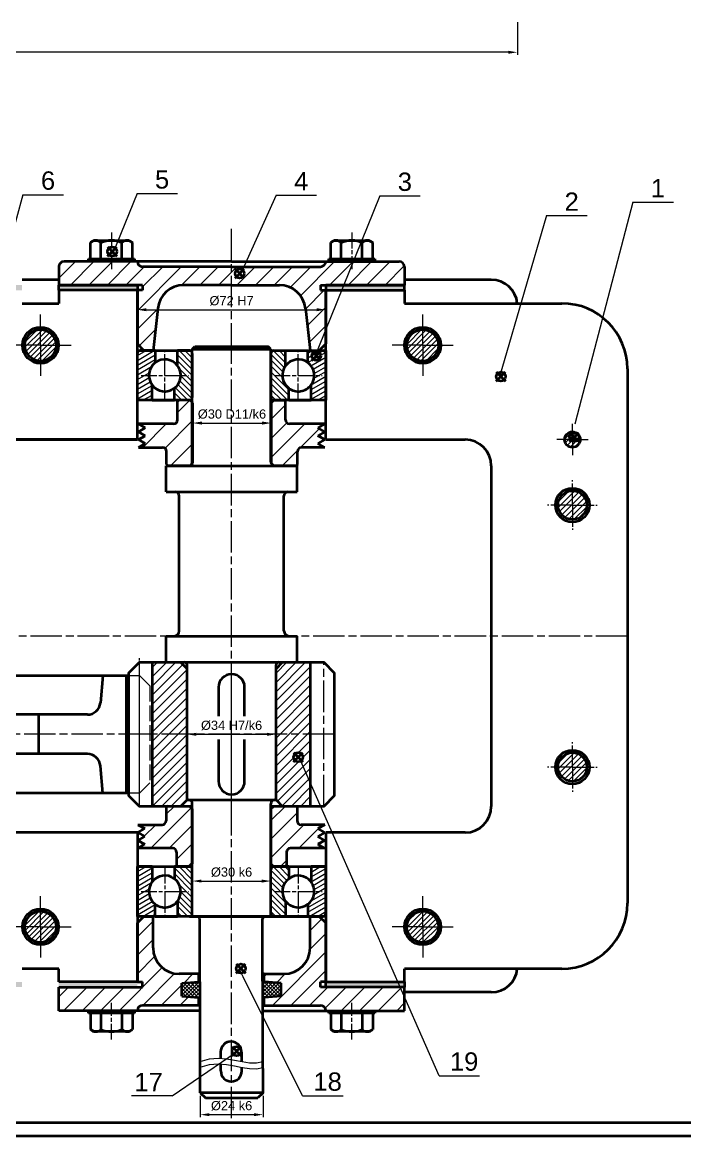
# Model space of a CAD drawing. Header units: millimetres. Extents: x 4028 to 8898, y 4975 to 5816.
# Drawn here: x 8203.4 to 8456.5, y 4974.9 to 5400 of the extents above; entities that cross this region are included whole.
import ezdxf

# ---------------------------------------------------------------- set-up
doc = ezdxf.new("R2010")
doc.units = ezdxf.units.MM
for name, pattern in [('AM_ISO02W050', [7.5, 6, -1.5]), ('AM_ISO08W050', [18, 12, -1.5, 3, -1.5]), ('AM_ISO08W050x2', [9, 6, -0.75, 1.5, -0.75])]:
    doc.linetypes.add(name, pattern=pattern)
doc.layers.get('0').update_dxf_attribs({"lineweight": 35})
for name, color, linetype, lineweight in [('AM_12', 7, 'Continuous', 35), ('AM_3', 6, 'AM_ISO02W050', 13), ('AM_4', 3, 'Continuous', 13), ('AM_5', 3, 'Continuous', 13), ('AM_7', 4, 'AM_ISO08W050', 13), ('AM_8', 1, 'Continuous', 13), ('Dim', 2, 'Continuous', 9)]:
    doc.layers.add(name, color=color, linetype=linetype, lineweight=lineweight)
doc.styles.get("Standard").update_dxf_attribs({"font": 'arial.ttf'})

msp = doc.modelspace()

# ---------------------------------------------------------------- hatches: boundary and pattern name
h = msp.add_hatch(color=1)
h.paths.add_polyline_path([(8203.406, 5299.681), (8173.406, 5299.681), (8173.406, 5297.681), (8203.406, 5297.681)])
h.paths.add_polyline_path([(8247.406, 5299.681), (8217.406, 5299.681), (8217.406, 5297.681), (8247.406, 5297.681)])
h.paths.add_polyline_path([(8349.406, 5299.681), (8319.406, 5299.681), (8319.406, 5297.681), (8349.406, 5297.681)])
h = msp.add_hatch(color=1)
h.paths.add_polyline_path([(8203.406, 5031.681), (8173.406, 5031.681), (8173.406, 5033.681), (8203.406, 5033.681)])
h.paths.add_polyline_path([(8247.406, 5031.681), (8217.406, 5031.681), (8217.406, 5033.681), (8247.406, 5033.681)])
h.paths.add_polyline_path([(8349.406, 5031.681), (8319.406, 5031.681), (8319.406, 5033.681), (8349.406, 5033.681)])

# ---------------------------------------------------------------- linework, layer by layer
for p, q in [((8230.916, 5316.681), (8229.507, 5315.868)), ((8229.507, 5309.681), (8229.507, 5315.868)), ((8230.916, 5316.681), (8244.098, 5316.681)), ((8230.916, 5316.681), (8244.098, 5316.681)), ((8233.507, 5309.681), (8233.507, 5315.823)), ((8241.507, 5309.681), (8241.507, 5315.823)), ((8244.098, 5316.681), (8245.507, 5315.868)), ((8245.507, 5309.681), (8245.507, 5315.868)), ((8245.507, 5310.495), (8245.507, 5315.868)), ((8322.715, 5316.681), (8321.306, 5315.868)), ((8321.306, 5309.681), (8321.306, 5315.868)), ((8322.715, 5316.681), (8335.897, 5316.681)), ((8322.715, 5316.681), (8335.897, 5316.681)), ((8325.306, 5309.681), (8325.306, 5315.823)), ((8333.306, 5309.681), (8333.306, 5315.823)), ((8335.897, 5316.681), (8337.306, 5315.868)), ((8337.306, 5309.681), (8337.306, 5315.868)), ((8337.306, 5310.495), (8337.306, 5315.868)), ((8228.707, 5309.681), (8246.307, 5309.681)), ((8228.707, 5308.681), (8228.707, 5309.681)), ((8229.507, 5309.681), (8245.507, 5309.681)), ((8246.307, 5309.681), (8246.307, 5308.681)), ((8320.506, 5309.681), (8338.106, 5309.681)), ((8320.506, 5308.681), (8320.506, 5309.681)), ((8321.306, 5309.681), (8337.306, 5309.681)), ((8338.106, 5309.681), (8338.106, 5308.681)), ((8217.406, 5306.681), (8217.406, 5299.681)), ((8283.406, 5308.681), (8219.406, 5308.681)), ((8283.406, 5308.681), (8219.406, 5308.681)), ((8246.307, 5308.681), (8228.707, 5308.681)), ((8283.406, 5306.681), (8249.406, 5306.681)), ((8283.406, 5308.681), (8347.406, 5308.681)), ((8283.406, 5308.681), (8347.406, 5308.681)), ((8283.406, 5306.681), (8317.406, 5306.681)), ((8338.106, 5308.681), (8320.506, 5308.681)), ((8349.406, 5306.681), (8349.406, 5299.681)), ((8217.406, 5301.681), (8203.406, 5301.681)), ((8382.606, 5301.681), (8349.406, 5301.681)), ((8249.406, 5299.681), (8217.406, 5299.681)), ((8217.406, 5297.681), (8217.406, 5299.681)), ((8217.406, 5299.681), (8247.406, 5299.681)), ((8247.406, 5297.681), (8217.406, 5297.681)), ((8217.406, 5297.681), (8217.406, 5292.681)), ((8247.406, 5297.681), (8217.406, 5297.681)), ((8247.406, 5299.681), (8247.406, 5297.681)), ((8247.406, 5240.681), (8247.406, 5297.681)), ((8249.406, 5297.681), (8247.406, 5297.681)), ((8247.406, 5297.681), (8247.406, 5277.181)), ((8249.406, 5299.681), (8249.406, 5297.681)), ((8283.406, 5299.681), (8265.156, 5299.681)), ((8283.406, 5299.681), (8301.656, 5299.681)), ((8317.406, 5299.681), (8349.406, 5299.681)), ((8317.406, 5299.681), (8317.406, 5297.681)), ((8317.406, 5297.681), (8319.406, 5297.681)), ((8349.406, 5299.681), (8319.406, 5299.681)), ((8319.406, 5299.681), (8319.406, 5297.681)), ((8319.406, 5240.681), (8319.406, 5297.681)), ((8319.406, 5297.681), (8349.406, 5297.681)), ((8319.406, 5297.681), (8319.406, 5277.181)), ((8319.406, 5297.681), (8349.406, 5297.681)), ((8349.406, 5297.681), (8349.406, 5299.681)), ((8349.406, 5297.681), (8349.406, 5292.681)), ((8203.406, 5292.681), (8217.406, 5292.681)), ((8349.406, 5292.681), (8409.606, 5292.681)), ((8255.206, 5290.676), (8253.406, 5274.681)), ((8311.607, 5290.676), (8313.406, 5274.681)), ((8249.906, 5274.681), (8247.406, 5277.181)), ((8268.406, 5275.181), (8269.406, 5276.181)), ((8268.406, 5232.181), (8268.406, 5275.181)), ((8268.406, 5275.181), (8298.406, 5275.181)), ((8269.406, 5276.181), (8297.406, 5276.181)), ((8298.406, 5275.181), (8297.406, 5276.181)), ((8298.406, 5232.181), (8298.406, 5275.181)), ((8316.906, 5274.681), (8319.406, 5277.181)), ((8247.406, 5255.681), (8247.406, 5274.681)), ((8247.406, 5274.681), (8268.406, 5274.681)), ((8247.406, 5256.281), (8247.406, 5273.581)), ((8254.252, 5274.681), (8248.506, 5274.681)), ((8253.406, 5274.681), (8249.906, 5274.681)), ((8254.252, 5274.681), (8262.778, 5274.681)), ((8254.252, 5274.681), (8254.252, 5270.053)), ((8267.306, 5274.681), (8262.778, 5274.681)), ((8262.778, 5268.835), (8262.778, 5274.681)), ((8267.306, 5274.681), (8268.406, 5274.681)), ((8268.406, 5273.581), (8268.406, 5256.781)), ((8298.406, 5274.681), (8319.406, 5274.681)), ((8298.406, 5274.681), (8299.506, 5274.681)), ((8298.406, 5273.581), (8298.406, 5256.781)), ((8299.506, 5274.681), (8304.034, 5274.681)), ((8304.034, 5274.681), (8312.56, 5274.681)), ((8304.034, 5268.835), (8304.034, 5274.681)), ((8312.56, 5274.681), (8318.306, 5274.681)), ((8312.56, 5270.053), (8312.56, 5274.681)), ((8313.406, 5274.681), (8316.906, 5274.681)), ((8319.406, 5274.681), (8319.406, 5255.681)), ((8319.406, 5273.581), (8319.406, 5256.281)), ((8434.606, 5267.681), (8434.606, 5063.681)), ((8253.034, 5255.681), (8253.034, 5261.527)), ((8261.56, 5255.681), (8261.56, 5260.309)), ((8305.252, 5255.681), (8305.252, 5260.309)), ((8313.778, 5255.681), (8313.778, 5261.527)), ((8268.406, 5255.681), (8247.406, 5255.681)), ((8253.034, 5255.681), (8248.006, 5255.681)), ((8253.034, 5255.681), (8261.56, 5255.681)), ((8267.306, 5255.681), (8261.56, 5255.681)), ((8263.278, 5255.673), (8262.778, 5255.173)), ((8262.778, 5248.181), (8262.778, 5255.173)), ((8267.556, 5255.679), (8263.278, 5255.673)), ((8267.306, 5255.681), (8268.406, 5255.681)), ((8268.556, 5254.68), (8267.556, 5255.679)), ((8268.556, 5254.667), (8268.556, 5254.68)), ((8268.556, 5231.688), (8268.556, 5254.667)), ((8319.406, 5255.681), (8298.406, 5255.681)), ((8298.406, 5255.681), (8299.506, 5255.681)), ((8298.556, 5254.68), (8299.556, 5255.68)), ((8298.556, 5231.68), (8298.556, 5254.68)), ((8298.556, 5254.68), (8298.556, 5231.68)), ((8305.252, 5255.681), (8299.506, 5255.681)), ((8303.533, 5255.683), (8299.556, 5255.68)), ((8299.556, 5255.68), (8303.536, 5255.68)), ((8303.533, 5255.683), (8304.033, 5255.183)), ((8303.536, 5255.68), (8304.033, 5255.183)), ((8304.035, 5248.181), (8304.033, 5255.183)), ((8305.252, 5255.681), (8313.778, 5255.681)), ((8318.806, 5255.681), (8313.778, 5255.681)), ((8261.278, 5246.681), (8247.806, 5246.681)), ((8247.806, 5246.681), (8250.404, 5245.181)), ((8247.806, 5243.681), (8250.404, 5245.181)), ((8319.006, 5246.681), (8305.535, 5246.681)), ((8319.006, 5246.681), (8316.408, 5245.181)), ((8319.006, 5243.681), (8316.408, 5245.181)), ((8247.806, 5243.681), (8250.404, 5242.181)), ((8247.806, 5240.681), (8250.404, 5242.181)), ((8319.006, 5243.681), (8316.408, 5242.181)), ((8319.006, 5240.681), (8316.408, 5242.181)), ((8173.406, 5240.681), (8247.406, 5240.681)), ((8247.406, 5240.681), (8173.406, 5240.681)), ((8247.806, 5240.681), (8250.404, 5239.181)), ((8247.806, 5237.681), (8250.404, 5239.181)), ((8247.806, 5237.681), (8257.053, 5237.681)), ((8319.006, 5237.681), (8310.111, 5237.681)), ((8319.006, 5240.681), (8316.408, 5239.181)), ((8319.006, 5237.681), (8316.408, 5239.181)), ((8319.406, 5240.681), (8372.606, 5240.681)), ((8258.553, 5231.175), (8258.553, 5236.181)), ((8308.577, 5231.183), (8308.577, 5236.181)), ((8258.406, 5230.681), (8299.906, 5230.681)), ((8258.406, 5220.681), (8258.406, 5230.681)), ((8258.553, 5231.175), (8259.053, 5230.675)), ((8267.556, 5230.687), (8259.053, 5230.675)), ((8263.406, 5230.681), (8308.406, 5230.681)), ((8267.556, 5230.687), (8268.556, 5231.688)), ((8298.556, 5231.68), (8299.556, 5230.68)), ((8308.143, 5230.683), (8299.556, 5230.68)), ((8308.577, 5231.183), (8308.143, 5230.683)), ((8308.406, 5220.681), (8308.406, 5230.681)), ((8382.606, 5230.681), (8382.606, 5100.681)), ((8258.406, 5220.681), (8308.406, 5220.681)), ((8266.906, 5220.681), (8299.906, 5220.681)), ((8263.406, 5167.681), (8263.406, 5219.181)), ((8303.406, 5167.681), (8303.406, 5219.181)), ((8258.406, 5165.681), (8308.406, 5165.681)), ((8258.406, 5155.681), (8258.406, 5165.681)), ((8266.406, 5165.681), (8300.406, 5165.681)), ((8308.406, 5155.681), (8308.406, 5165.681)), ((8253.206, 5100.681), (8253.206, 5155.681)), ((8258.406, 5155.681), (8308.406, 5155.681)), ((8266.406, 5153.181), (8263.906, 5155.681)), ((8265.406, 5155.681), (8301.406, 5155.681)), ((8266.406, 5103.181), (8266.406, 5154.681)), ((8266.406, 5103.181), (8266.406, 5153.181)), ((8300.406, 5153.181), (8302.906, 5155.681)), ((8300.406, 5103.181), (8300.406, 5154.681)), ((8300.406, 5103.181), (8300.406, 5153.181)), ((8313.606, 5100.681), (8313.606, 5155.681)), ((8234.206, 5150.681), (8233.293, 5140.245)), ((8243.206, 5105.681), (8243.206, 5150.681)), ((8228.312, 5135.681), (8171.238, 5135.681)), ((8209.775, 5120.681), (8209.775, 5135.681)), ((8228.312, 5120.681), (8171.238, 5120.681)), ((8234.206, 5105.681), (8233.293, 5116.117)), ((8258.404, 5100.187), (8258.904, 5100.687)), ((8267.406, 5100.676), (8258.904, 5100.687)), ((8266.406, 5103.181), (8263.906, 5100.681)), ((8266.406, 5103.181), (8300.406, 5103.181)), ((8267.406, 5100.676), (8268.406, 5099.675)), ((8268.406, 5103.181), (8298.406, 5103.181)), ((8268.406, 5068.181), (8268.406, 5101.681)), ((8283.257, 5103.181), (8283.556, 5103.181)), ((8298.406, 5068.181), (8298.406, 5101.681)), ((8298.406, 5099.683), (8299.406, 5100.683)), ((8307.994, 5100.68), (8299.406, 5100.683)), ((8300.406, 5103.181), (8302.906, 5100.681)), ((8308.428, 5100.18), (8307.994, 5100.68)), ((8258.404, 5100.187), (8258.404, 5095.181)), ((8268.406, 5099.675), (8268.406, 5078.69)), ((8298.406, 5099.683), (8298.406, 5078.681)), ((8298.406, 5078.681), (8298.406, 5099.683)), ((8308.428, 5100.18), (8308.428, 5095.181)), ((8247.657, 5093.681), (8250.255, 5092.181)), ((8247.657, 5093.681), (8256.904, 5093.681)), ((8247.657, 5090.681), (8250.255, 5092.181)), ((8319.006, 5093.681), (8309.962, 5093.681)), ((8319.006, 5093.681), (8316.408, 5092.181)), ((8319.006, 5090.681), (8316.408, 5092.181)), ((8247.406, 5090.681), (8173.406, 5090.681)), ((8247.406, 5090.681), (8247.406, 5033.681)), ((8247.657, 5090.681), (8250.255, 5089.181)), ((8247.657, 5087.681), (8250.255, 5089.181)), ((8319.006, 5090.681), (8316.408, 5089.181)), ((8319.006, 5087.681), (8316.408, 5089.181)), ((8319.406, 5090.681), (8319.406, 5033.681)), ((8372.606, 5090.681), (8319.406, 5090.681)), ((8247.657, 5087.681), (8250.255, 5086.181)), ((8247.657, 5084.681), (8250.255, 5086.181)), ((8260.906, 5084.681), (8247.657, 5084.681)), ((8319.006, 5084.681), (8305.907, 5084.681)), ((8319.006, 5087.681), (8316.408, 5086.181)), ((8319.006, 5084.681), (8316.408, 5086.181)), ((8262.406, 5083.181), (8262.406, 5078.184)), ((8304.407, 5083.181), (8304.405, 5078.178)), ((8247.406, 5058.681), (8247.406, 5077.681)), ((8247.406, 5077.681), (8268.406, 5077.681)), ((8247.406, 5077.081), (8247.406, 5059.781)), ((8253.034, 5077.681), (8248.006, 5077.681)), ((8253.034, 5077.681), (8253.034, 5071.835)), ((8253.034, 5077.681), (8261.56, 5077.681)), ((8261.56, 5077.681), (8261.56, 5073.053)), ((8267.306, 5077.681), (8261.56, 5077.681)), ((8262.906, 5077.684), (8262.406, 5078.184)), ((8267.406, 5077.678), (8262.906, 5077.684)), ((8267.306, 5077.681), (8268.406, 5077.681)), ((8268.406, 5078.678), (8267.406, 5077.678)), ((8268.406, 5078.69), (8268.406, 5078.678)), ((8268.406, 5059.781), (8268.406, 5076.581)), ((8298.406, 5078.681), (8299.406, 5077.681)), ((8298.406, 5077.681), (8319.406, 5077.681)), ((8298.406, 5077.681), (8299.506, 5077.681)), ((8298.406, 5059.781), (8298.406, 5076.581)), ((8303.908, 5077.681), (8299.406, 5077.681)), ((8305.252, 5077.681), (8299.506, 5077.681)), ((8303.908, 5077.681), (8304.405, 5078.178)), ((8305.252, 5077.681), (8305.252, 5073.053)), ((8305.252, 5077.681), (8313.778, 5077.681)), ((8313.778, 5077.681), (8313.778, 5071.835)), ((8318.806, 5077.681), (8313.778, 5077.681)), ((8319.406, 5077.681), (8319.406, 5058.681)), ((8319.406, 5059.781), (8319.406, 5077.081)), ((8268.406, 5058.681), (8268.406, 5068.181)), ((8298.406, 5058.681), (8298.406, 5068.181)), ((8254.252, 5058.681), (8254.252, 5063.309)), ((8262.778, 5064.527), (8262.778, 5058.681)), ((8304.034, 5064.527), (8304.034, 5058.681)), ((8312.56, 5063.309), (8312.56, 5058.681)), ((8319.406, 5058.681), (8247.406, 5058.681)), ((8249.906, 5058.681), (8247.406, 5056.181)), ((8254.252, 5058.681), (8248.506, 5058.681)), ((8249.906, 5058.681), (8253.406, 5058.681)), ((8253.406, 5046.681), (8253.406, 5058.681)), ((8254.252, 5058.681), (8262.778, 5058.681)), ((8267.306, 5058.681), (8262.778, 5058.681)), ((8267.306, 5058.681), (8268.406, 5058.681)), ((8268.406, 5058.681), (8298.406, 5058.681)), ((8298.406, 5058.681), (8299.506, 5058.681)), ((8299.506, 5058.681), (8304.034, 5058.681)), ((8304.034, 5058.681), (8312.56, 5058.681)), ((8312.56, 5058.681), (8318.306, 5058.681)), ((8313.406, 5046.681), (8313.406, 5058.681)), ((8316.906, 5058.681), (8313.406, 5058.681)), ((8316.906, 5058.681), (8319.406, 5056.181)), ((8247.406, 5033.681), (8247.406, 5056.181)), ((8271.372, 5010.067), (8271.25, 5057.56)), ((8295.372, 5010), (8295.257, 5057.681)), ((8319.406, 5033.681), (8319.406, 5056.181)), ((8217.406, 5038.681), (8203.406, 5038.681)), ((8217.406, 5033.681), (8217.406, 5038.681)), ((8349.406, 5033.681), (8349.406, 5038.681)), ((8409.606, 5038.681), (8349.406, 5038.681)), ((8247.406, 5033.681), (8217.406, 5033.681)), ((8247.406, 5033.681), (8249.406, 5033.681)), ((8249.406, 5031.681), (8249.406, 5033.681)), ((8270.906, 5036.681), (8263.406, 5036.681)), ((8264.406, 5033.185), (8270.906, 5033.681)), ((8264.406, 5028.177), (8264.406, 5033.185)), ((8270.906, 5036.681), (8271.296, 5036.682)), ((8270.906, 5033.681), (8270.906, 5036.681)), ((8270.906, 5033.681), (8271.302, 5033.682)), ((8295.906, 5036.681), (8295.296, 5036.68)), ((8295.906, 5033.681), (8295.302, 5033.68)), ((8295.906, 5036.681), (8303.406, 5036.681)), ((8295.906, 5033.681), (8295.906, 5036.681)), ((8302.406, 5033.185), (8295.906, 5033.681)), ((8302.406, 5028.177), (8302.406, 5033.185)), ((8319.406, 5033.681), (8317.406, 5033.681)), ((8317.406, 5031.681), (8317.406, 5033.681)), ((8319.406, 5033.681), (8349.406, 5033.681)), ((8319.406, 5033.681), (8349.406, 5033.681)), ((8319.406, 5031.681), (8319.406, 5033.681)), ((8349.406, 5033.681), (8349.406, 5031.681)), ((8217.406, 5022.681), (8217.406, 5031.681)), ((8217.406, 5031.681), (8249.406, 5031.681)), ((8349.406, 5031.681), (8317.406, 5031.681)), ((8349.406, 5031.681), (8319.406, 5031.681)), ((8349.406, 5022.681), (8349.406, 5031.681)), ((8382.606, 5029.681), (8349.406, 5029.681)), ((8270.906, 5024.681), (8249.406, 5024.681)), ((8264.406, 5028.177), (8270.906, 5027.681)), ((8270.906, 5027.681), (8271.313, 5027.682)), ((8270.906, 5024.681), (8270.906, 5027.681)), ((8270.906, 5024.681), (8271.318, 5024.682)), ((8295.906, 5027.681), (8295.313, 5027.68)), ((8295.906, 5024.681), (8295.318, 5024.68)), ((8302.406, 5028.177), (8295.906, 5027.681)), ((8295.906, 5024.681), (8295.906, 5027.681)), ((8295.906, 5024.681), (8317.406, 5024.681)), ((8271.406, 5022.681), (8217.406, 5022.681)), ((8228.707, 5021.681), (8228.707, 5022.681)), ((8228.707, 5022.681), (8246.307, 5022.681)), ((8246.307, 5021.681), (8228.707, 5021.681)), ((8229.507, 5021.681), (8229.507, 5015.495)), ((8245.507, 5021.681), (8229.507, 5021.681)), ((8229.507, 5020.868), (8229.507, 5015.495)), ((8233.507, 5021.681), (8233.507, 5015.539)), ((8241.507, 5021.681), (8241.507, 5015.539)), ((8245.507, 5021.681), (8245.507, 5015.495)), ((8246.307, 5022.681), (8246.307, 5021.681)), ((8295.406, 5022.681), (8349.406, 5022.681)), ((8320.506, 5021.681), (8320.506, 5022.681)), ((8320.506, 5022.681), (8338.106, 5022.681)), ((8338.106, 5021.681), (8320.506, 5021.681)), ((8321.306, 5021.681), (8321.306, 5015.495)), ((8337.306, 5021.681), (8321.306, 5021.681)), ((8321.306, 5020.868), (8321.306, 5015.495)), ((8325.306, 5021.681), (8325.306, 5015.539)), ((8333.306, 5021.681), (8333.306, 5015.539)), ((8337.306, 5021.681), (8337.306, 5015.495)), ((8338.106, 5022.681), (8338.106, 5021.681)), ((8230.916, 5014.681), (8229.507, 5015.495)), ((8244.098, 5014.681), (8230.916, 5014.681)), ((8244.098, 5014.681), (8230.916, 5014.681)), ((8244.098, 5014.681), (8245.507, 5015.495)), ((8322.715, 5014.681), (8321.306, 5015.495)), ((8335.897, 5014.681), (8322.715, 5014.681)), ((8335.897, 5014.681), (8322.715, 5014.681)), ((8335.897, 5014.681), (8337.306, 5015.495)), ((8271.421, 4991.357), (8271.372, 5010.076)), ((8295.421, 4991.357), (8295.372, 5010)), ((8279.199, 5006.926), (8279.23, 5004.519)), ((8287.199, 5006.875), (8287.199, 5003.297)), ((8279.29, 4999.658), (8279.27, 5002.276)), ((8287.29, 4999.658), (8287.287, 5001.053)), ((8271.421, 4991.357), (8273.426, 4989.357)), ((8295.421, 4991.357), (8271.421, 4991.295)), ((8295.421, 4991.357), (8293.426, 4989.357)), ((8273.426, 4989.357), (8293.426, 4989.357)), ((7729.3, 4979.94), (8893.3, 4979.94)), ((7709.3, 4974.94), (8898.3, 4974.94))]:
    msp.add_line(p, q)
for points in [[(8268.406, 5100.681), (8248.206, 5100.681), (8244.206, 5104.681), (8244.206, 5151.681), (8248.206, 5155.681), (8318.606, 5155.681), (8322.606, 5151.681), (8322.606, 5104.681), (8318.606, 5100.681), (8298.406, 5100.681)], [(8165.344, 5150.681), (8244.206, 5150.681)], [(8278.406, 5146.131), (8278.406, 5135.166)], [(8288.406, 5135.166), (8288.406, 5146.131)], [(8278.406, 5126.209), (8278.406, 5110.231)], [(8288.406, 5110.231), (8288.406, 5126.209)], [(8244.206, 5105.681), (8165.344, 5105.681)]]:
    msp.add_lwpolyline(points)
for centre, radius in [((8210.406, 5276.681), 6.923), ((8356.406, 5276.681), 6.923), ((8210.406, 5276.681), 6), ((8356.406, 5276.681), 6), ((8413.606, 5240.681), 3), ((8413.606, 5215.681), 6.5), ((8413.606, 5215.681), 5.5), ((8413.606, 5115.681), 6.5), ((8413.606, 5115.681), 5.5), ((8210.406, 5054.681), 6.923), ((8210.406, 5054.681), 6), ((8356.406, 5054.681), 6.923), ((8356.406, 5054.681), 6)]:
    msp.add_circle(centre, radius)
for centre, radius, start, end in [((8231.507, 5313.921), 2.76, 43.5679, 136.4321), ((8237.507, 5306.927), 9.754, 65.79072, 114.20928), ((8243.507, 5313.921), 2.76, 43.5679, 136.4321), ((8323.306, 5313.921), 2.76, 43.5679, 136.4321), ((8329.306, 5306.927), 9.754, 65.79072, 114.20928), ((8335.306, 5313.921), 2.76, 43.5679, 136.4321), ((8219.406, 5306.681), 2, 90, 180), ((8249.406, 5308.681), 2, 180, 270), ((8317.406, 5308.681), 2, 270, 0), ((8347.406, 5306.681), 2, 0, 90), ((8382.606, 5291.681), 10, 5.73917, 90), ((8265.156, 5289.681), 10, 90, 174.28941), ((8301.656, 5289.681), 10, 5.71059, 90), ((8409.606, 5267.681), 25, 0, 90), ((8248.506, 5273.581), 1.1, 90, 180), ((8257.906, 5265.181), 6.09, 36.8699, 126.8699), ((8267.306, 5273.581), 1.1, 0, 90), ((8299.506, 5273.581), 1.1, 90, 180), ((8308.906, 5265.181), 6.09, 53.1301, 143.1301), ((8318.306, 5273.581), 1.1, 0, 90), ((8257.906, 5265.181), 6.09, 126.8699, 216.8699), ((8257.906, 5265.181), 6.09, 306.8699, 36.8699), ((8308.906, 5265.181), 6.09, 143.1301, 233.1301), ((8308.906, 5265.181), 6.09, 323.1301, 53.1301), ((8257.906, 5265.181), 6.09, 216.8699, 306.8699), ((8308.906, 5265.181), 6.09, 233.1301, 323.1301), ((8248.006, 5256.281), 0.6, 180, 270), ((8267.306, 5256.781), 1.1, 270, 0), ((8299.506, 5256.781), 1.1, 180, 270), ((8318.806, 5256.281), 0.6, 270, 0), ((8261.278, 5248.181), 1.5, 270, 0), ((8305.535, 5248.181), 1.5, 180, 270), ((8257.053, 5236.181), 1.5, 0, 90), ((8310.135, 5236.122), 1.559, 90.89513, 177.83854), ((8372.606, 5230.681), 10, 0, 90), ((8266.906, 5232.181), 1.5, 270, 0), ((8299.906, 5232.181), 1.5, 180, 270), ((8261.906, 5219.181), 1.5, 0, 90), ((8304.906, 5219.181), 1.5, 90, 180), ((8261.406, 5167.681), 2, 270, 0), ((8305.406, 5167.681), 2, 180, 270), ((8265.406, 5154.681), 1, 0, 90), ((8301.406, 5154.681), 1, 90, 180), ((8283.406, 5146.131), 5, 0, 180), ((8228.312, 5140.681), 5, 270, 355), ((8228.312, 5115.681), 5, 5, 90), ((8283.406, 5110.231), 5, 180, 0), ((8266.906, 5101.681), 1.5, 0, 90), ((8299.906, 5101.681), 1.5, 90, 180), ((8372.606, 5100.681), 10, 270, 0), ((8256.904, 5095.181), 1.5, 270, 0), ((8309.986, 5095.24), 1.559, 182.16146, 269.10487), ((8260.906, 5083.181), 1.5, 0, 90), ((8305.907, 5083.181), 1.5, 90, 180), ((8248.006, 5077.081), 0.6, 90, 180), ((8267.306, 5076.581), 1.1, 0, 90), ((8299.506, 5076.581), 1.1, 90, 180), ((8318.806, 5077.081), 0.6, 0, 90), ((8257.906, 5068.181), 6.09, 143.1301, 233.1301), ((8257.906, 5068.181), 6.09, 53.1301, 143.1301), ((8257.906, 5068.181), 6.09, 323.1301, 53.1301), ((8308.906, 5068.181), 6.09, 126.8699, 216.8699), ((8308.906, 5068.181), 6.09, 36.8699, 126.8699), ((8308.906, 5068.181), 6.09, 306.8699, 36.8699), ((8257.906, 5068.181), 6.09, 233.1301, 323.1301), ((8308.906, 5068.181), 6.09, 216.8699, 306.8699), ((8409.606, 5063.681), 25, 270, 0), ((8248.506, 5059.781), 1.1, 180, 270), ((8267.306, 5059.781), 1.1, 270, 0), ((8270.257, 5057.681), 1, 0, 90), ((8296.257, 5057.681), 1, 90, 180), ((8299.506, 5059.781), 1.1, 180, 270), ((8318.306, 5059.781), 1.1, 270, 0), ((8263.406, 5046.681), 10, 180, 270), ((8303.406, 5046.681), 10, 270, 0), ((8382.606, 5039.681), 10, 270, 354.26083), ((8249.406, 5022.681), 2, 90, 180), ((8317.406, 5022.681), 2, 0, 90), ((8231.507, 5017.442), 2.76, 223.5679, 316.4321), ((8237.507, 5024.436), 9.754, 245.79072, 294.20928), ((8243.507, 5017.442), 2.76, 223.5679, 316.4321), ((8323.306, 5017.442), 2.76, 223.5679, 316.4321), ((8329.306, 5024.436), 9.754, 245.79072, 294.20928), ((8335.306, 5017.442), 2.76, 223.5679, 316.4321), ((8283.199, 5006.9), 4, 359.63561, 179.63561), ((8283.29, 4999.658), 4, 180, 0)]:
    msp.add_arc(centre, radius, start, end)
at = {"layer": 'AM_12', "color": 4}
for p, q in [((8236.052, 5310.731), (8239.552, 5314.231)), ((8236.052, 5314.231), (8239.552, 5310.731)), ((8284.745, 5302.331), (8288.245, 5305.831)), ((8284.745, 5305.831), (8288.245, 5302.331)), ((8314.011, 5270.899), (8317.511, 5274.399)), ((8314.011, 5274.399), (8317.511, 5270.899)), ((8384.535, 5262.995), (8388.035, 5266.495)), ((8384.535, 5266.495), (8388.035, 5262.995)), ((8412.542, 5239.926), (8416.042, 5243.426)), ((8412.542, 5243.426), (8416.042, 5239.926)), ((8307.119, 5117.706), (8310.619, 5121.206)), ((8307.119, 5121.206), (8310.619, 5117.706)), ((8285.216, 5037), (8288.716, 5040.5)), ((8285.216, 5040.5), (8288.716, 5037)), ((8283.585, 5005.49), (8287.085, 5008.99)), ((8283.585, 5008.99), (8287.085, 5005.49))]:
    msp.add_line(p, q, dxfattribs=at)
for centre in [(8237.802, 5312.481), (8286.495, 5304.081), (8315.761, 5272.649), (8386.285, 5264.745), (8414.292, 5241.676), (8308.869, 5119.456), (8286.966, 5038.75), (8285.335, 5007.24)]:
    msp.add_circle(centre, 1.75, dxfattribs=at)
at = {"layer": 'AM_3'}
msp.add_lwpolyline([(8244.206, 5150.681), (8248.206, 5150.681), (8252.206, 5146.681), (8252.206, 5109.681), (8248.206, 5105.681), (8244.206, 5105.681)], dxfattribs=at)
at = {"layer": 'AM_4'}
for points in [[(8271.392, 5003.316), (8274.919, 5004.313), (8278.292, 5004.586), (8281.515, 5004.355), (8284.586, 5003.836), (8287.509, 5003.248), (8290.283, 5002.807), (8292.911, 5002.732), (8295.392, 5003.24)], [(8271.392, 5001.076), (8274.919, 5002.073), (8278.292, 5002.347), (8281.515, 5002.115), (8284.586, 5001.597), (8287.509, 5001.008), (8290.283, 5000.567), (8292.911, 5000.492), (8295.392, 5001)]]:
    msp.add_lwpolyline(points, dxfattribs=at)
at = {"layer": 'AM_5'}
for p, q in [((8247.288, 5334.567), (8239.612, 5315.589)), ((8247.288, 5334.567), (8262.768, 5334.567)), ((8203.719, 5334.133), (8173.698, 5224.895)), ((8203.719, 5334.133), (8219.199, 5334.133)), ((8300.416, 5333.934), (8288.116, 5306.588)), ((8300.416, 5333.934), (8315.896, 5333.934)), ((8340.028, 5333.676), (8316.656, 5275.781)), ((8340.028, 5333.676), (8355.508, 5333.676)), ((8436.691, 5331.316), (8415.381, 5250.017)), ((8436.691, 5331.316), (8452.171, 5331.316)), ((8403.75, 5326.175), (8386.687, 5267.659)), ((8403.75, 5326.175), (8419.23, 5326.175)), ((8362.665, 4997.82), (8310.753, 5115.941)), ((8310.513, 4990.167), (8287.856, 5035.558)), ((8260.657, 4990.11), (8282.356, 5004.965)), ((8362.665, 4997.82), (8378.145, 4997.82)), ((8310.513, 4990.167), (8325.993, 4990.167)), ((8260.657, 4990.11), (8245.177, 4990.11))]:
    msp.add_line(p, q, dxfattribs=at)
at = {"layer": 'AM_5', "linetype": 'Continuous'}
for p, q in [((8239.612, 5315.589), (8238.3, 5312.344)), ((8288.116, 5306.588), (8286.681, 5303.396)), ((8316.656, 5275.781), (8315.346, 5272.536)), ((8386.687, 5267.659), (8385.707, 5264.299)), ((8415.381, 5250.017), (8414.493, 5246.631)), ((8310.753, 5115.941), (8309.345, 5119.146)), ((8287.856, 5035.558), (8286.292, 5038.689)), ((8282.356, 5004.965), (8285.244, 5006.942))]:
    msp.add_line(p, q, dxfattribs=at)
at = {"layer": 'AM_7', "linetype": 'AM_ISO08W050x2'}
for p, q in [((8237.507, 5319.681), (8237.507, 5305.681)), ((8329.306, 5319.681), (8329.306, 5305.681)), ((8257.906, 5256.091), (8257.906, 5274.271)), ((8308.906, 5256.091), (8308.906, 5274.271)), ((8248.816, 5265.181), (8266.996, 5265.181)), ((8299.816, 5265.181), (8317.996, 5265.181)), ((8413.606, 5240.681), (8413.606, 5246.681)), ((8413.606, 5240.681), (8407.606, 5240.681)), ((8413.606, 5240.681), (8419.606, 5240.681)), ((8413.606, 5240.681), (8413.606, 5234.681)), ((8413.606, 5215.681), (8413.606, 5225.181)), ((8413.606, 5215.681), (8404.106, 5215.681)), ((8413.606, 5215.681), (8413.606, 5206.181)), ((8413.606, 5215.681), (8423.106, 5215.681)), ((8413.606, 5115.681), (8413.606, 5125.181)), ((8413.606, 5115.681), (8404.106, 5115.681)), ((8413.606, 5115.681), (8413.606, 5106.181)), ((8413.606, 5115.681), (8423.106, 5115.681)), ((8257.906, 5077.271), (8257.906, 5059.091)), ((8308.906, 5077.271), (8308.906, 5059.091)), ((8248.816, 5068.181), (8266.996, 5068.181)), ((8299.816, 5068.181), (8317.996, 5068.181)), ((8237.507, 5011.681), (8237.507, 5025.681)), ((8329.306, 5011.681), (8329.306, 5025.681))]:
    msp.add_line(p, q, dxfattribs=at)
at = {"layer": 'AM_7'}
for p, q in [((8283.406, 5273.181), (8283.406, 5321.499)), ((8210.406, 5276.681), (8210.406, 5288.379)), ((8356.406, 5276.681), (8356.406, 5288.379)), ((8283.406, 4981.587), (8283.406, 5279.181)), ((8210.406, 5276.681), (8198.709, 5276.681)), ((8210.406, 5276.681), (8222.104, 5276.681)), ((8210.406, 5276.681), (8210.406, 5264.984)), ((8356.406, 5276.681), (8344.709, 5276.681)), ((8356.406, 5276.681), (8368.104, 5276.681)), ((8356.406, 5276.681), (8356.406, 5264.984)), ((8434.606, 5165.681), (7750.406, 5165.681)), ((8248.206, 5102.384), (8248.206, 5157.237)), ((8248.206, 5100.681), (8248.206, 5155.681)), ((8283.406, 5100.681), (8283.406, 5155.681)), ((8318.606, 5100.681), (8318.606, 5155.681)), ((8252.206, 5128.181), (8014.606, 5128.181)), ((8322.606, 5128.181), (8244.206, 5128.181)), ((8210.406, 5054.681), (8210.406, 5066.379)), ((8356.406, 5054.681), (8356.406, 5066.379)), ((8210.406, 5054.681), (8198.709, 5054.681)), ((8210.406, 5054.681), (8222.104, 5054.681)), ((8210.406, 5054.681), (8210.406, 5042.984)), ((8356.406, 5054.681), (8344.709, 5054.681)), ((8356.406, 5054.681), (8368.104, 5054.681)), ((8356.406, 5054.681), (8356.406, 5042.984))]:
    msp.add_line(p, q, dxfattribs=at)
at = {"layer": 'AM_8', "linetype": 'Continuous'}
for p, q in [((8223.763, 5308.681), (8217.406, 5302.324)), ((8230.835, 5308.681), (8221.835, 5299.681)), ((8237.906, 5308.681), (8228.906, 5299.681)), ((8244.977, 5308.681), (8235.977, 5299.681)), ((8250.048, 5306.681), (8243.048, 5299.681)), ((8264.19, 5306.681), (8247.406, 5289.898)), ((8257.119, 5306.681), (8249.406, 5298.969)), ((8271.261, 5306.681), (8264.217, 5299.637)), ((8278.332, 5306.681), (8271.332, 5299.681)), ((8285.403, 5306.681), (8278.403, 5299.681)), ((8292.474, 5306.681), (8285.474, 5299.681)), ((8299.545, 5306.681), (8292.545, 5299.681)), ((8306.616, 5306.681), (8299.616, 5299.681)), ((8313.687, 5306.681), (8305.792, 5298.786)), ((8322.758, 5308.681), (8309.7, 5295.623)), ((8329.829, 5308.681), (8320.829, 5299.681)), ((8336.901, 5308.681), (8327.901, 5299.681)), ((8343.972, 5308.681), (8334.972, 5299.681)), ((8349.378, 5307.017), (8342.043, 5299.681)), ((8248.119, 5297.681), (8247.406, 5296.969)), ((8318.829, 5297.681), (8311.629, 5290.481)), ((8349.406, 5299.974), (8349.114, 5299.681)), ((8255.199, 5290.62), (8247.406, 5282.827)), ((8319.406, 5291.187), (8312.344, 5284.125)), ((8319.406, 5284.116), (8313.059, 5277.769)), ((8204.455, 5275.919), (8211.168, 5282.633)), ((8204.546, 5277.968), (8209.119, 5282.542)), ((8204.868, 5274.374), (8212.714, 5282.22)), ((8205.575, 5273.123), (8213.964, 5281.512)), ((8206.52, 5272.11), (8214.978, 5280.568)), ((8207.696, 5271.328), (8215.759, 5279.391)), ((8254.303, 5282.652), (8248.119, 5276.468)), ((8350.426, 5277.163), (8355.925, 5282.662)), ((8350.559, 5275.338), (8357.75, 5282.529)), ((8351.086, 5273.907), (8359.18, 5282.001)), ((8351.673, 5280.368), (8352.719, 5281.415)), ((8351.88, 5272.743), (8360.345, 5281.208)), ((8352.904, 5271.809), (8361.278, 5280.183)), ((8209.142, 5270.816), (8216.272, 5277.945)), ((8210.995, 5270.71), (8216.377, 5276.093)), ((8354.168, 5271.114), (8361.973, 5278.92)), ((8355.731, 5270.719), (8362.368, 5277.357)), ((8357.82, 5270.85), (8362.237, 5275.268)), ((8247.406, 5272.767), (8250.722, 5274.681)), ((8247.406, 5270.934), (8253.897, 5274.681)), ((8247.406, 5269.101), (8254.252, 5273.054)), ((8247.406, 5267.268), (8254.252, 5271.221)), ((8253.407, 5274.685), (8253.403, 5274.681)), ((8268.406, 5267.391), (8262.778, 5273.019)), ((8268.406, 5265.146), (8262.778, 5270.774)), ((8268.406, 5269.636), (8263.361, 5274.681)), ((8268.406, 5271.881), (8265.606, 5274.681)), ((8303.582, 5268.137), (8298.406, 5273.312)), ((8302.963, 5266.51), (8298.406, 5271.067)), ((8304.034, 5269.929), (8299.301, 5274.662)), ((8304.034, 5272.174), (8301.527, 5274.681)), ((8304.034, 5274.419), (8303.772, 5274.681)), ((8312.56, 5273.722), (8314.222, 5274.681)), ((8312.56, 5271.889), (8317.397, 5274.681)), ((8312.56, 5270.056), (8319.336, 5273.968)), ((8313.73, 5268.898), (8319.406, 5272.175)), ((8247.406, 5265.435), (8252.852, 5268.579)), ((8268.406, 5262.901), (8263.302, 5268.005)), ((8302.873, 5264.356), (8298.406, 5268.822)), ((8305.252, 5259.731), (8298.406, 5266.577)), ((8314.527, 5267.525), (8319.406, 5270.342)), ((8314.894, 5264.071), (8319.406, 5266.676)), ((8314.949, 5265.936), (8319.406, 5268.509)), ((8247.406, 5263.602), (8251.902, 5266.197)), ((8247.406, 5261.769), (8251.874, 5264.348)), ((8247.406, 5259.936), (8252.314, 5262.769)), ((8268.406, 5258.411), (8263.653, 5263.164)), ((8268.406, 5260.656), (8263.995, 5265.067)), ((8305.252, 5257.486), (8298.406, 5264.332)), ((8313.778, 5259.761), (8319.406, 5263.01)), ((8313.863, 5261.642), (8319.406, 5264.843)), ((8247.406, 5258.103), (8253.034, 5261.352)), ((8247.406, 5256.27), (8253.034, 5259.519)), ((8264.401, 5255.681), (8261.56, 5258.521)), ((8266.646, 5255.681), (8261.815, 5260.511)), ((8268.288, 5256.284), (8262.89, 5261.682)), ((8304.812, 5255.681), (8298.406, 5262.087)), ((8302.567, 5255.681), (8298.406, 5259.842)), ((8313.778, 5257.928), (8319.406, 5261.177)), ((8313.778, 5256.095), (8319.406, 5259.344)), ((8249.563, 5255.681), (8253.034, 5257.686)), ((8252.738, 5255.681), (8253.034, 5255.853)), ((8262.155, 5255.681), (8261.56, 5256.276)), ((8262.778, 5250.98), (8267.478, 5255.679)), ((8300.322, 5255.681), (8298.406, 5257.596)), ((8298.556, 5248.517), (8304.034, 5253.995)), ((8316.238, 5255.681), (8319.406, 5257.511)), ((8248.978, 5246.005), (8249.655, 5246.681)), ((8249.48, 5237.681), (8258.48, 5246.681)), ((8257.982, 5237.359), (8268.406, 5247.783)), ((8298.556, 5241.163), (8304.494, 5247.102)), ((8298.556, 5233.809), (8311.428, 5246.681)), ((8318.475, 5246.374), (8318.782, 5246.681)), ((8309.728, 5237.627), (8316.962, 5244.862)), ((8410.61, 5240.828), (8413.459, 5243.678)), ((8410.889, 5239.41), (8414.877, 5243.399)), ((8411.614, 5238.438), (8415.849, 5242.674)), ((8412.696, 5237.823), (8416.465, 5241.592)), ((8260.129, 5230.681), (8268.406, 5238.959)), ((8317.136, 5237.681), (8317.82, 5238.366)), ((8414.343, 5237.773), (8416.515, 5239.945)), ((8302.782, 5230.681), (8308.631, 5236.53)), ((8408.179, 5214.789), (8414.498, 5221.108)), ((8408.266, 5216.998), (8412.29, 5221.021)), ((8408.702, 5213.191), (8416.096, 5220.585)), ((8409.574, 5211.941), (8417.346, 5219.714)), ((8410.74, 5210.987), (8418.301, 5218.547)), ((8412.231, 5210.356), (8418.932, 5217.057)), ((8414.211, 5210.215), (8419.073, 5215.077)), ((8253.206, 5153.812), (8255.076, 5155.681)), ((8253.206, 5150.276), (8258.611, 5155.681)), ((8253.206, 5146.741), (8262.147, 5155.681)), ((8253.206, 5143.205), (8264.794, 5154.793)), ((8253.206, 5139.67), (8266.406, 5152.87)), ((8300.406, 5151.514), (8304.573, 5155.681)), ((8300.406, 5147.979), (8308.109, 5155.681)), ((8300.406, 5144.443), (8311.644, 5155.681)), ((8300.406, 5140.908), (8313.606, 5154.108)), ((8253.206, 5136.134), (8266.406, 5149.334)), ((8300.406, 5137.372), (8313.606, 5150.572)), ((8253.206, 5132.598), (8266.406, 5145.798)), ((8300.406, 5133.837), (8313.606, 5147.037)), ((8300.406, 5130.301), (8313.606, 5143.501)), ((8253.206, 5129.063), (8266.406, 5142.263)), ((8300.406, 5126.765), (8313.606, 5139.965)), ((8253.206, 5125.527), (8266.406, 5138.727)), ((8253.206, 5121.992), (8266.406, 5135.192)), ((8300.406, 5123.23), (8313.606, 5136.43)), ((8253.206, 5118.456), (8266.406, 5131.656)), ((8300.406, 5119.694), (8313.606, 5132.894)), ((8253.206, 5114.921), (8266.406, 5128.121)), ((8300.406, 5116.159), (8313.606, 5129.359)), ((8253.206, 5111.385), (8266.406, 5124.585)), ((8300.406, 5112.623), (8313.606, 5125.823)), ((8300.406, 5109.088), (8313.606, 5122.288)), ((8253.206, 5107.85), (8266.406, 5121.05)), ((8300.406, 5105.552), (8313.606, 5118.752)), ((8408.143, 5115.051), (8414.237, 5121.145)), ((8408.387, 5117.417), (8411.871, 5120.9)), ((8408.605, 5113.392), (8415.895, 5120.682)), ((8409.433, 5112.099), (8417.189, 5119.854)), ((8410.559, 5111.103), (8418.185, 5118.729)), ((8253.206, 5104.314), (8266.406, 5117.514)), ((8253.206, 5100.779), (8266.406, 5113.979)), ((8300.989, 5102.599), (8313.606, 5115.217)), ((8411.998, 5110.422), (8418.866, 5117.289)), ((8413.887, 5110.188), (8419.099, 5115.401)), ((8256.644, 5100.681), (8266.406, 5110.443)), ((8302.756, 5100.831), (8313.606, 5111.681)), ((8260.18, 5100.681), (8266.406, 5106.908)), ((8306.142, 5100.681), (8313.606, 5108.146)), ((8258.404, 5097.636), (8261.449, 5100.681)), ((8263.716, 5100.681), (8266.406, 5103.372)), ((8298.406, 5095.213), (8303.875, 5100.681)), ((8309.677, 5100.681), (8313.606, 5104.61)), ((8313.213, 5100.681), (8313.606, 5101.075)), ((8252.52, 5084.681), (8267.96, 5100.121)), ((8298.406, 5088.142), (8308.428, 5098.163)), ((8250.061, 5089.293), (8254.449, 5093.681)), ((8259.591, 5084.681), (8268.406, 5093.497)), ((8298.406, 5081.07), (8311.017, 5093.681)), ((8316.834, 5092.427), (8318.088, 5093.681)), ((8248.159, 5087.392), (8249.53, 5088.763)), ((8309.088, 5084.681), (8316.522, 5092.115)), ((8262.406, 5080.426), (8268.406, 5086.426)), ((8316.159, 5084.681), (8317.201, 5085.723)), ((8302.088, 5077.681), (8304.406, 5079.999)), ((8247.406, 5075.767), (8250.722, 5077.681)), ((8247.406, 5073.934), (8253.034, 5077.183)), ((8247.406, 5072.101), (8253.034, 5075.35)), ((8268.406, 5070.391), (8261.56, 5077.237)), ((8268.406, 5072.636), (8263.361, 5077.681)), ((8268.406, 5074.881), (8265.606, 5077.681)), ((8266.733, 5077.681), (8268.406, 5079.355)), ((8303.582, 5071.137), (8298.406, 5076.312)), ((8304.538, 5072.425), (8299.301, 5077.662)), ((8305.252, 5073.956), (8301.527, 5077.681)), ((8305.252, 5076.201), (8303.772, 5077.681)), ((8313.778, 5077.425), (8314.222, 5077.681)), ((8313.778, 5075.592), (8317.397, 5077.681)), ((8313.778, 5073.759), (8319.406, 5077.009)), ((8313.778, 5071.926), (8319.406, 5075.175)), ((8247.406, 5070.268), (8253.034, 5073.517)), ((8247.406, 5068.435), (8252.852, 5071.579)), ((8268.406, 5068.146), (8261.56, 5074.992)), ((8268.406, 5065.901), (8263.302, 5071.005)), ((8302.963, 5069.51), (8298.406, 5074.067)), ((8302.873, 5067.356), (8298.406, 5071.822)), ((8314.527, 5070.525), (8319.406, 5073.342)), ((8314.949, 5068.936), (8319.406, 5071.509)), ((8247.406, 5066.602), (8251.902, 5069.197)), ((8247.406, 5064.769), (8251.874, 5067.348)), ((8268.406, 5063.656), (8263.995, 5068.067)), ((8304.034, 5063.949), (8298.406, 5069.577)), ((8304.034, 5061.704), (8298.406, 5067.332)), ((8313.863, 5064.642), (8319.406, 5067.843)), ((8314.894, 5067.071), (8319.406, 5069.676)), ((8247.406, 5062.936), (8252.314, 5065.769)), ((8247.406, 5061.103), (8253.128, 5064.406)), ((8247.505, 5059.326), (8254.252, 5063.222)), ((8266.646, 5058.681), (8262.778, 5062.549)), ((8268.288, 5059.284), (8262.89, 5064.682)), ((8268.406, 5061.411), (8263.653, 5066.164)), ((8304.034, 5059.459), (8298.406, 5065.087)), ((8302.567, 5058.681), (8298.406, 5062.842)), ((8312.56, 5062.057), (8319.406, 5066.01)), ((8312.56, 5060.224), (8319.406, 5064.177)), ((8204.426, 5055.167), (8209.921, 5060.662)), ((8204.558, 5053.341), (8211.747, 5060.53)), ((8205.085, 5051.909), (8213.178, 5060.003)), ((8205.685, 5058.384), (8206.704, 5059.403)), ((8205.878, 5050.745), (8214.343, 5059.209)), ((8206.903, 5049.811), (8215.277, 5058.185)), ((8249.563, 5058.681), (8254.252, 5061.389)), ((8252.738, 5058.681), (8254.252, 5059.556)), ((8264.401, 5058.681), (8262.778, 5060.303)), ((8300.322, 5058.681), (8298.406, 5060.596)), ((8313.063, 5058.681), (8319.406, 5062.344)), ((8316.238, 5058.681), (8319.406, 5060.511)), ((8350.41, 5054.466), (8356.622, 5060.677)), ((8350.707, 5052.805), (8358.283, 5060.38)), ((8350.797, 5056.81), (8354.277, 5060.291)), ((8351.335, 5051.474), (8359.613, 5059.752)), ((8352.211, 5050.392), (8360.696, 5058.877)), ((8208.166, 5049.115), (8215.972, 5056.922)), ((8209.728, 5048.72), (8216.368, 5055.36)), ((8253.406, 5056.889), (8247.406, 5050.889)), ((8317.872, 5057.715), (8313.406, 5053.25)), ((8353.316, 5049.539), (8361.549, 5057.772)), ((8354.672, 5048.937), (8362.15, 5056.415)), ((8356.375, 5048.681), (8362.406, 5054.713)), ((8211.815, 5048.849), (8216.239, 5053.272)), ((8253.406, 5049.818), (8247.406, 5043.818)), ((8319.406, 5052.179), (8313.393, 5046.165)), ((8358.855, 5049.204), (8361.884, 5052.232)), ((8253.986, 5043.327), (8247.406, 5036.747)), ((8319.406, 5045.108), (8298.98, 5024.681)), ((8256.856, 5039.126), (8240.411, 5022.681)), ((8319.406, 5038.037), (8306.051, 5024.681)), ((8261.64, 5036.839), (8249.483, 5024.681)), ((8264.406, 5028.54), (8269.435, 5033.569)), ((8264.406, 5029.954), (8267.904, 5033.452)), ((8264.406, 5031.368), (8266.373, 5033.335)), ((8264.406, 5032.783), (8264.842, 5033.219)), ((8268.554, 5036.681), (8265.112, 5033.239)), ((8270.685, 5027.698), (8265.142, 5033.242)), ((8265.383, 5028.103), (8270.962, 5033.681)), ((8271.311, 5028.486), (8266.456, 5033.342)), ((8271.309, 5029.903), (8267.77, 5033.442)), ((8271.306, 5031.32), (8269.084, 5033.542)), ((8271.303, 5032.737), (8270.398, 5033.642)), ((8300.082, 5028), (8295.303, 5032.778)), ((8295.304, 5032.567), (8296.381, 5033.645)), ((8295.306, 5031.156), (8297.695, 5033.545)), ((8295.309, 5029.744), (8299.009, 5033.445)), ((8295.311, 5028.332), (8300.323, 5033.344)), ((8301.396, 5028.1), (8295.815, 5033.681)), ((8296.838, 5036.681), (8295.906, 5035.75)), ((8296.088, 5027.695), (8301.637, 5033.244)), ((8302.406, 5028.504), (8297.338, 5033.572)), ((8302.406, 5029.918), (8298.869, 5033.455)), ((8302.406, 5031.332), (8300.4, 5033.338)), ((8303.922, 5036.695), (8300.554, 5033.327)), ((8302.406, 5032.746), (8301.931, 5033.222)), ((8221.127, 5031.681), (8217.406, 5027.96)), ((8228.198, 5031.681), (8219.198, 5022.681)), ((8235.269, 5031.681), (8226.269, 5022.681)), ((8242.34, 5031.681), (8233.34, 5022.681)), ((8264.406, 5032.534), (8256.554, 5024.681)), ((8269.154, 5027.815), (8264.406, 5032.563)), ((8267.623, 5027.932), (8264.406, 5031.148)), ((8266.092, 5028.048), (8264.406, 5029.734)), ((8266.697, 5028.002), (8271.304, 5032.609)), ((8268.011, 5027.902), (8271.306, 5031.197)), ((8269.325, 5027.802), (8271.309, 5029.786)), ((8270.639, 5027.702), (8271.311, 5028.374)), ((8298.768, 5027.9), (8295.306, 5031.362)), ((8297.454, 5027.799), (8295.308, 5029.945)), ((8296.14, 5027.699), (8295.311, 5028.528)), ((8297.619, 5027.812), (8302.406, 5032.599)), ((8299.15, 5027.929), (8302.406, 5031.185)), ((8300.681, 5028.046), (8302.406, 5029.77)), ((8320.122, 5031.681), (8313.122, 5024.681)), ((8327.193, 5031.681), (8319.158, 5023.646)), ((8334.264, 5031.681), (8325.264, 5022.681)), ((8341.335, 5031.681), (8332.335, 5022.681)), ((8348.406, 5031.681), (8339.406, 5022.681)), ((8266.928, 5027.985), (8263.625, 5024.681)), ((8264.561, 5028.165), (8264.406, 5028.32)), ((8270.906, 5024.892), (8270.696, 5024.681)), ((8302.212, 5028.162), (8302.406, 5028.356)), ((8349.406, 5025.61), (8346.477, 5022.681))]:
    msp.add_line(p, q, dxfattribs=at)
at = {"layer": 'Dim'}
for p, q in [((8392.606, 5399.992), (8392.606, 5387.537)), ((8389.106, 5388.537), (7795.906, 5388.537)), ((8247.406, 5288.681), (8247.406, 5291.266)), ((8250.906, 5290.266), (8315.906, 5290.266)), ((8319.406, 5288.681), (8319.406, 5291.266)), ((8268.556, 5244.428), (8268.556, 5248)), ((8272.056, 5247), (8295.056, 5247)), ((8298.556, 5244.43), (8298.556, 5248)), ((8266.406, 5129.431), (8266.406, 5129.181)), ((8269.906, 5128.181), (8296.906, 5128.181)), ((8300.406, 5129.431), (8300.406, 5129.181)), ((8268.406, 5069.431), (8268.406, 5073.152)), ((8271.906, 5072.152), (8294.906, 5072.152)), ((8298.406, 5069.431), (8298.406, 5073.152)), ((8295.42, 4990.169), (8295.42, 4981.981)), ((8271.421, 4990.107), (8271.421, 4981.981)), ((8274.921, 4982.981), (8291.92, 4982.981))]:
    msp.add_line(p, q, dxfattribs=at)
for points in [[(8389.106, 5389.12), (8389.106, 5387.953), (8392.606, 5388.537)], [(8250.906, 5290.849), (8250.906, 5289.683), (8247.406, 5290.266)], [(8315.906, 5290.849), (8315.906, 5289.683), (8319.406, 5290.266)], [(8272.056, 5247.583), (8272.056, 5246.416), (8268.556, 5247)], [(8295.056, 5247.583), (8295.056, 5246.416), (8298.556, 5247)], [(8269.906, 5128.765), (8269.906, 5127.598), (8266.406, 5128.181)], [(8296.906, 5128.765), (8296.906, 5127.598), (8300.406, 5128.181)], [(8271.906, 5072.736), (8271.906, 5071.569), (8268.406, 5072.152)], [(8294.906, 5072.736), (8294.906, 5071.569), (8298.406, 5072.152)], [(8274.921, 4983.564), (8274.921, 4982.398), (8271.421, 4982.981)], [(8291.92, 4983.564), (8291.92, 4982.398), (8295.42, 4982.981)]]:
    msp.add_solid(points, dxfattribs=at)

# ---------------------------------------------------------------- texts
at = {"layer": 'AM_5', "color": 30, "char_height": 7, "attachment_point": 8}
for s, insert in [('6', (8213.297, 5335.971)), ('5', (8256.866, 5336.404)), ('4', (8309.994, 5335.772)), ('3', (8349.605, 5335.514)), ('1', (8446.268, 5333.154)), ('2', (8413.327, 5328.012)), ('19', (8372.242, 4999.657)), ('17', (8251.692, 4991.948)), ('18', (8320.09, 4992.005))]:
    msp.add_mtext(s, dxfattribs=dict(at, insert=insert))
at = {"layer": 'Dim', "color": 2, "char_height": 3.5, "attachment_point": 5}
for s, insert in [('%%c72{}{\\C2; H7}', (8283.406, 5293.651)), ('%%c30{}{\\C2; D11/k6}', (8283.556, 5250.385)), ('%%c34{}{\\C2; H7/k6}', (8283.406, 5131.566)), ('%%c30{}{\\C2; k6}', (8283.406, 5075.537)), ('%%c24{}{\\C2; k6}', (8283.421, 4986.366))]:
    msp.add_mtext(s, dxfattribs=dict(at, insert=insert))

doc.saveas('drawing.dxf')
